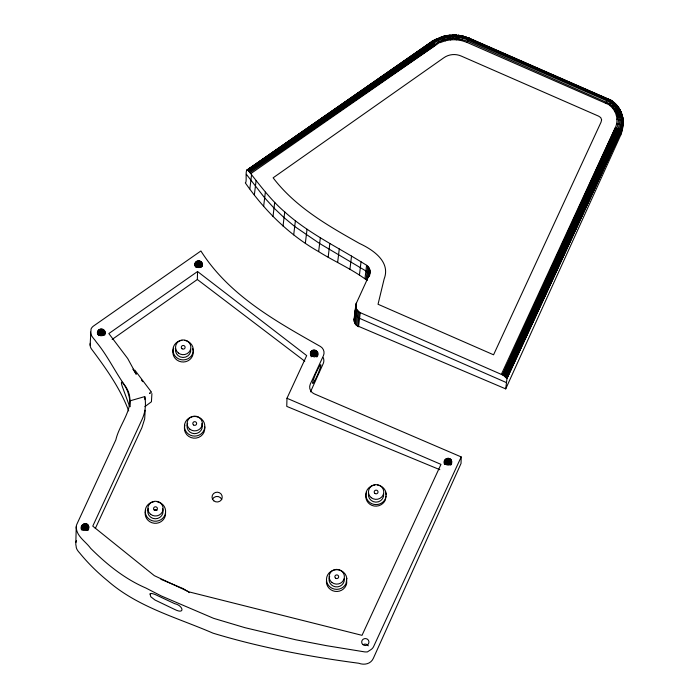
<?xml version="1.0" encoding="UTF-8"?>
<svg xmlns="http://www.w3.org/2000/svg" width="699" height="699" viewBox="0 0 699 699"><rect width="100%" height="100%" fill="white"/><g stroke="black" fill="none" stroke-linecap="round" stroke-linejoin="round"><path stroke-width="1.05" d="M145.191 410.226L144.667 418.902L141.888 427.674L95.3 528.531M128.695 410.898C120.298 388.408 105.942 368.312 91.604 349.168A7.733 7.532 -19.9 0 1 90.127 345.149L91.045 329.046A7.444 7.165 1.5 0 1 93.517 326.031L200.901 250.976C229.193 295.537 275.922 321.295 320.526 346.538A7.663 7.366 1.5 0 1 323.401 355.739L310.304 384.092A7.672 7.374 1.5 0 0 314.192 393.825L461.2 456.928L461.034 463.454L373.327 658.362C370.793 663.998 364.319 665.334 358.805 663.255C309.578 656.737 260.578 647.597 213.012 633.163C177.118 617.575 137.878 607.204 107.795 580.921C97.51 572.542 88.013 563.228 79.642 552.935C77.79 550.943 76.06 548.759 76.095 545.902A7.689 7.488 -19.9 0 1 75.798 544.163L76.235 526.819M81.468 529.711C78.987 524.023 88.511 520.965 88.799 527.238C88.703 531.747 81.25 531.432 81.538 526.932M81.608 529.746L81.704 526.032M81.984 529.842L82.106 525.202M82.709 524.503L82.569 530.078L85.182 529.16L87.698 530.296L87.847 524.722M83.347 529.554L83.487 523.988M84.23 529.239L84.378 523.673M85.182 529.16L85.322 523.595M86.108 529.318L86.257 523.752M86.973 529.711L87.122 524.136M88.266 530.113L88.389 525.473M88.642 529.117L88.712 526.33M97.746 331.693L97.633 334.454C95.466 326.975 107.733 327.77 104.824 334.926M97.947 334.541L98.052 330.828M98.428 335.634L98.576 330.077M99.284 329.474L99.144 335.031L101.871 334.515L103.557 335.319L103.705 329.762M99.992 334.629L100.14 329.072M100.927 334.454L101.067 328.897M101.871 334.515L102.019 328.958M102.77 334.812L102.91 329.246M104.203 335.083L104.326 330.444M104.675 334.043L104.745 331.265M151.919 393.589L151.421 401.759L144.876 406.652M194.96 265.873C193.256 259.023 204.484 259.609 202.221 266.249L202.194 263.488M195.108 265.9L195.178 263.121M195.467 266.931L195.589 262.3M196.209 261.601L196.061 267.167L198.682 266.275L201.19 267.437L201.338 261.872M196.838 266.651L196.987 261.085M112.163 339.426L197.345 279.495L197.555 271.527L306.686 355.599L286.974 398.273L286.756 406.39L439.828 469.684M197.738 266.345L197.878 260.788M198.682 266.275L198.831 260.718M199.617 266.441L199.757 260.884M200.473 266.843L200.613 261.277M201.775 266.336L201.871 262.623M310.478 354.751C309.089 347.849 320.457 349.299 317.652 355.87M310.697 355.739L310.793 352.025M311.169 355.887L311.291 351.248M311.142 356.813L311.833 356.184L311.972 350.618M310.505 353.816L311.833 356.167L312.663 355.747L312.811 350.19M312.663 355.747L313.589 355.538L313.729 349.972M317.049 351.396L316.909 356.962L314.533 355.564L314.681 349.998M315.441 355.817L315.59 350.26M311.833 356.167L314.498 356.927L316.254 356.28L316.394 350.741M317.407 355.913L317.503 352.2M444.389 464.04C441.951 458.16 451.982 455.853 451.676 462.126C451.213 466.6 443.804 465.735 444.459 461.253M444.608 464.084L444.704 460.37M445.045 464.215L445.167 459.575M445.831 458.928L445.691 464.494L448.365 463.786L450.785 465.106M446.504 464.031L446.652 458.465M447.421 463.786L447.561 458.229M448.365 463.786L448.513 458.221M449.282 464.014L449.431 458.457M450.112 464.468L450.252 458.902M450.811 464.18L450.934 459.549M451.318 464.04L451.414 460.335M451.589 463.996L451.668 461.209M246.948 170.058L431.466 41.809L441.558 36.829L447.072 35.483L456.543 35.055L456.272 39.747L461.768 40.629L467.037 42.412L612.787 106.37C618.414 111.98 619.996 120.944 616.675 128.153L503.595 375.512L506.967 378.613L505.718 388.889L356.403 325.437L354.585 322.886L354 319.793L355.905 304.196L369.465 274.524C371.012 271.273 369.649 267.123 366.591 265.279C339.12 247.813 309.133 233.903 284.738 211.946C270.819 200.054 259.993 185.279 248.652 171.072C244.161 166.117 247.498 182.491 245.332 182.885C264.633 210.644 289.106 234.873 318.648 251.623C334.524 261.618 352.191 269.15 367.124 280.456L368.723 267.254M455.556 35.308L452.699 35.168L458.439 35.238L469.405 38.244L608.034 98.891C622.46 104.562 626.199 122.273 620.572 135.405L505.718 388.889M104.929 332.156C105.331 336.673 97.877 337.101 97.685 332.602M90.127 345.149L90.258 343.296M609.738 103.802L467.605 41.206L458.02 38.585L456.272 39.747L450.715 39.799L445.254 40.778L440.055 42.665L436.578 39.004L247.551 170.163L432.279 42.115C442.878 34.714 457.181 33.447 468.985 38.655L607.614 99.302C619.262 104.064 625.448 118.664 619.864 130.163L505.456 376.726L618.973 129.498C624.321 118.48 618.397 104.492 607.23 99.922L468.61 39.284C457.129 34.216 443.21 35.448 432.899 42.639L248.652 171.072L433.642 43.39C443.603 36.435 457.05 35.256 468.138 40.149L606.767 100.787C617.339 105.121 622.958 118.376 617.89 128.817L503.595 375.512L502.494 374.926L615.382 127.541C618.982 119.817 616.221 110.127 609.362 105.182C610.157 100.28 616.509 102.168 607.885 98.952L605.657 103.059L609.738 103.802L612.787 106.37L612.481 108.048L615.269 109.463L619.174 108.275L621.507 112.906L622.835 117.572L623.202 122.395L622.18 130.634L621.009 131.762L506.906 378.255L620.913 131.325C623.604 126.423 623.001 120.508 622.276 115.213L620.214 114.802L616.413 115.379L617.077 112.958L619.428 112.417L621.402 112.591L621.332 114.645M357.608 326.319L359.155 312.069L356.298 308.713L355.905 304.196M458.43 35.334L464.031 36.566L458.439 35.238L458.02 38.585L461.768 40.629L463.114 36.103L469.256 38.305L607.885 98.952M249.849 188.861L251.579 174.601M254.357 194.881L256.087 180.622M263.628 206.45L265.358 192.19M272.986 216.603L274.707 202.395M283.025 226.092L284.738 211.946M293.694 234.864L295.397 220.814M305.349 243.217L307.036 229.281M318.648 251.623L320.325 237.843M328.172 257.171L329.823 243.497M337.634 262.501L339.277 248.949M349.911 269.43L351.536 256.035M359.426 275.074L361.042 261.802M354.122 321.357L356.368 302.868M354.585 322.886L356.298 308.713M355.363 324.275L357.084 310.103M356.403 325.437L358.115 311.265M358.535 326.8L360.256 312.663L359.155 312.069M364.992 278.49L366.591 265.279M366.127 279.347L367.726 266.144M368.408 277.486L369.491 268.582M369.238 276.42L369.963 270.041M369.666 275.345L370.121 271.553M620.572 135.405L623.202 122.395L622.722 117.231L618.143 116.724L616.413 115.379M355.223 309.875C354.384 313.283 356.368 316.979 359.566 318.342L506.478 382.615M354 319.793L354.664 316.935M612.787 106.37L615.819 104.422C622.626 111.211 624.539 122.054 620.52 130.783L506.644 377.827L620.913 131.325L623.202 122.395M202.264 264.397C202.125 268.905 194.672 268.521 195.012 264.012M617.077 112.958L614.875 111.499L615.269 109.463M193.239 351.527L192.513 354A10.214 9.83 1.5 0 1 180.779 359.644A10.214 9.83 1.5 0 1 172.933 349.491A10.214 9.83 1.5 0 1 181.941 340.317M204.755 427.727L204.021 430.2A10.214 9.83 1.5 0 1 188.311 433.983A10.214 9.83 1.5 0 1 188.547 418.386A10.214 9.83 1.5 0 1 204.143 422.677C205.183 425.77 205.069 429.221 203.968 432.279A10.214 9.83 1.5 0 1 190.958 437.548A10.214 9.83 1.5 0 1 184.894 425.254M386.154 496.22L385.429 498.684A10.214 9.83 1.5 0 1 367.849 500.624A10.214 9.83 1.5 0 1 374.856 485.01M133.002 369.255L136.253 374.262L127.707 358.526L108.834 333.563L197.555 271.527M317.704 354L316.254 356.28M456.272 39.747L453.048 38.331L450.558 38.471L448.085 38.794L445.254 40.778L443.271 39.974L441.462 37.056L447.072 35.483L448.085 38.794L450.715 39.799L453.048 38.331L458.02 38.585M618.143 116.724L617.025 119.477L620.957 119.765L623.08 120.647M310.505 391.868L323.191 363.672A7.645 7.453 -19.9 0 0 323.218 357.643M617.89 128.817L504.591 376.123L618.973 129.498L615.382 127.541L501.34 374.384L360.256 312.663M619.864 130.163L506.155 377.303L620.52 130.783L618.973 129.498M461.2 456.928L373.633 646.523A7.672 7.374 1.5 0 1 370.741 649.755L367.351 651.931L364.93 651.931L326.416 645.666L295.843 639.795L244.903 627.667L213.606 618.335L161.294 595.959L145.803 587.981C124.798 578.964 106.72 564.329 90.625 548.313C86.038 541.847 77.397 536.928 76.357 528.575A7.68 7.383 1.5 0 1 76.881 524.206L115.851 439.846C119.878 422.013 137.764 405.577 125.925 386.966C115.396 372.523 107.864 356.062 96.445 342.222C94.435 338.928 90.669 336.254 90.459 332.104M506.967 378.613L621.009 131.762L620.52 130.783M616.675 128.153L502.494 374.926L501.34 374.384M467.037 42.412L469.405 38.244L464.931 36.89M448.085 38.794L443.271 39.974L435.294 45.4C432.165 40.682 428.391 42.604 436.578 39.004M250.827 173.605L435.294 45.4L438.684 41.826L443.271 39.974M247.175 170.014L431.466 41.809M432.279 42.115L248.049 170.53L432.899 42.639M433.642 43.39L249.333 171.788L438.684 41.826M434.446 44.325L250.067 172.644L435.294 45.4M431.79 41.835L246.843 170.276L263.977 158.708M266.686 156.882L270.295 154.444M273.903 152.006L277.512 149.577M154.287 509.903L155.711 509.58L156.96 510.314M614.875 111.499L619.856 109.926L621.507 112.906M150.835 392.078L150.862 392.803M436.202 39.188L443.542 36.374L449.99 35.212L450.715 39.799M441.462 37.056L449.903 35.116L456.561 35.151M130.066 400.824L144.754 396.604C146.213 404.223 145.357 412.27 142.107 419.33L92.775 526.129L154.322 575.653L188.8 591.826L362.021 635.339L440.982 464.372L286.974 398.273M447.002 35.701L448.898 35.527M313.589 355.538L314.533 355.564M458.413 35.457L463.114 36.103M615.819 104.422L620.231 110.075M616.675 123.601L620.529 124.745L622.617 126.108M160.919 579.296L183.138 588.619L188.04 591.59M464.931 36.846L469.405 38.244M133.256 369.29L133.719 369.885M443.376 36.296L445.254 40.778M197.345 279.495L304.773 361.2M612.123 101.311L616.186 104.728M188.643 592.14L189.088 592.647M246.371 174.304L264.668 197.861L274.017 208.066L284.047 217.625L294.716 226.485L319.635 243.514L365.909 270.95L368.032 272.933L369.282 275.721M134.872 370.173L151.403 392.052M141.416 379.976L142.683 381.654M452.742 34.95L453.048 38.331M346.599 579.829L346.739 583.062L346.014 585.526A10.214 9.83 1.5 0 1 326.52 580.17M193.221 351.047L192.575 348.556M204.554 426.582L204.737 427.246M386.163 494.752L385.507 492.236M129.63 406.573L122.587 387.316A13.928 1.826 63.6 0 1 122.701 382.816C128.083 389.439 130.241 398.273 130.145 406.696M144.754 396.604L145.016 398.683M145.043 399.007L145.069 399.627M75.92 542.407A7.689 7.488 -19.9 0 1 76.453 540.738M197.712 266.817A6.824 6.649 -19.9 0 1 199.486 266.835M184.615 340.361A10.214 9.83 1.5 0 1 192.627 346.477C193.667 349.57 193.553 353.021 192.461 356.079A10.214 9.83 1.5 0 1 179.031 361.191A10.214 9.83 1.5 0 1 173.693 348.259M201.793 423.655A7.663 7.374 1.5 0 1 194.453 433.66A7.663 7.374 1.5 0 1 187.638 423.279M165.506 512.367A10.214 9.83 1.5 0 1 154.313 523.263A10.214 9.83 1.5 0 1 145.663 510.375M344.301 578.772A7.663 7.374 1.5 0 1 335.494 586.811A7.663 7.374 1.5 0 1 329.683 576.526M377.521 485.054A10.214 9.83 1.5 0 1 385.542 491.161L386.189 493.651L385.394 499.899A10.249 9.987 -19.9 0 1 371.999 505.421A10.249 9.987 -19.9 0 1 366.608 492.358M383.664 494.01A7.663 7.374 1.5 0 1 375.852 502.144A7.663 7.374 1.5 0 1 368.478 493.616M162.561 508.767A7.663 7.374 1.5 0 1 155.222 518.772A7.663 7.374 1.5 0 1 148.406 508.391M156.891 501.672A10.214 9.83 1.5 0 1 163.95 516.814A10.214 9.83 1.5 0 1 146.72 516.544A10.214 9.83 1.5 0 1 154.226 501.637M190.748 349.325A7.663 7.374 1.5 0 1 182.937 357.46A7.663 7.374 1.5 0 1 175.563 348.923M363.331 644.583A3.635 3.495 1.5 0 1 368.312 645.832M212.374 499.409A5.12 4.989 -19.8 0 1 221.801 499.602M346.835 578.414L346.066 583.447A10.214 9.83 1.5 0 1 330.347 587.23A10.214 9.83 1.5 0 1 330.583 571.633A10.214 9.83 1.5 0 1 346.18 575.924L346.835 578.414M150.04 593.967L150.774 596.771L155.003 600.022L174.601 609.406C185.523 615.006 183.173 605.404 174.75 603.7L157.406 595.583A8.606 2.097 29 0 0 154.086 594.106L151.473 593.425L150.04 593.967M601.612 119.809L601.035 122.176L493.564 354.804L378.037 304.257L384.144 278.98C390.907 261.662 372.812 249.63 359.461 243.444C327.927 225.681 295.45 207.131 273.126 177.817L443.804 57.79C448.88 54.138 455.757 53.552 461.427 56.147L598.659 116.174L600.729 117.581L601.612 119.809M149.691 393.091L149.848 393.546L149.691 393.091M362.772 644.53A3.635 3.495 1.5 0 0 368.836 642.923A3.635 3.495 1.5 0 0 364.354 638.668A3.635 3.495 1.5 0 0 362.772 644.53M315.031 380.195A10.214 1.066 -66.8 0 0 320.867 364.843A10.214 1.066 -66.8 0 0 314.323 377.215A10.214 1.066 -66.8 0 0 315.031 380.195M182.002 348.74A1.914 1.844 1.5 0 0 185.095 347.595A1.914 1.844 1.5 0 0 182.518 345.586A1.914 1.844 1.5 0 0 182.002 348.74M178.385 353.03A7.663 7.374 1.5 0 0 190.775 348.469A7.663 7.374 1.5 0 0 180.447 340.422A7.663 7.374 1.5 0 0 178.385 353.03M193.509 424.94A1.914 1.844 1.5 0 0 196.611 423.795A1.914 1.844 1.5 0 0 194.025 421.785A1.914 1.844 1.5 0 0 193.509 424.94M189.901 429.23A7.663 7.374 1.5 0 0 202.282 424.669A7.663 7.374 1.5 0 0 191.963 416.621A7.663 7.374 1.5 0 0 189.901 429.23M154.278 510.052A1.914 1.844 1.5 0 0 157.38 508.907A1.914 1.844 1.5 0 0 154.794 506.897A1.914 1.844 1.5 0 0 154.278 510.052M150.669 514.342A7.663 7.374 1.5 0 0 163.05 509.781A7.663 7.374 1.5 0 0 152.732 501.733A7.663 7.374 1.5 0 0 150.669 514.342M335.555 578.178A1.914 1.844 1.5 0 0 338.648 577.042A1.914 1.844 1.5 0 0 336.07 575.032A1.914 1.844 1.5 0 0 335.555 578.178M331.946 582.477A7.663 7.374 1.5 0 0 344.327 577.907A7.663 7.374 1.5 0 0 334.008 569.868A7.663 7.374 1.5 0 0 331.946 582.477M374.917 493.424A1.914 1.844 1.5 0 0 378.01 492.279A1.914 1.844 1.5 0 0 375.433 490.27A1.914 1.844 1.5 0 0 374.917 493.424M371.3 497.714A7.663 7.374 1.5 0 0 383.69 493.153A7.663 7.374 1.5 0 0 373.362 485.106A7.663 7.374 1.5 0 0 371.3 497.714M213.85 500.851A5.111 4.919 1.5 0 0 222.16 497.941A5.111 4.919 1.5 0 0 215.371 492.472A5.111 4.919 1.5 0 0 213.85 500.851"/></g></svg>
